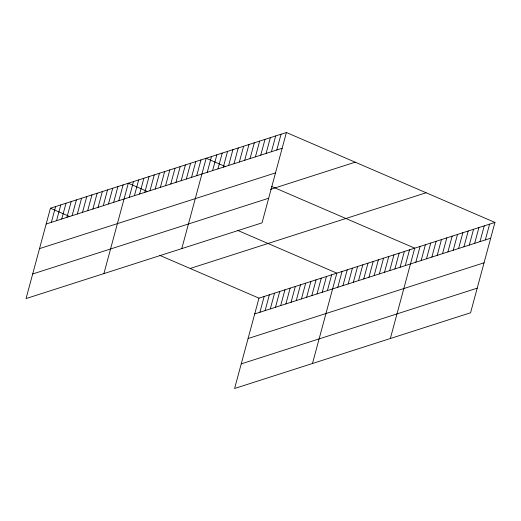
<?xml version="1.0" encoding="UTF-8"?>
<svg xmlns="http://www.w3.org/2000/svg" width="521" height="521" viewBox="0 0 521 521"><rect width="100%" height="100%" fill="white"/><g stroke="black" fill="none" stroke-linecap="round" stroke-linejoin="round"><path stroke-width="0.78" d="M286.4 132.51L50.426 208.231L26.05 298.572L262.024 222.858L286.4 132.51L494.95 222.428L470.574 312.769L234.6 388.49L258.976 298.142L494.95 222.428M51.364 222.337L55.617 206.563M56.555 220.676L60.807 204.903M61.745 219.009L65.998 203.236M66.935 217.342L71.195 201.568M72.126 215.674L76.385 199.901M77.316 214.014L81.576 198.234M82.507 212.347L86.766 196.573M87.704 210.679L91.956 194.906M92.894 209.012L97.147 193.239M98.085 207.345L102.337 191.572M103.275 205.684L107.534 189.905M108.466 204.017L112.725 188.244M113.656 202.35L117.915 186.577M118.847 200.683L123.106 184.909M103.92 273.59L128.296 183.242L147.651 191.591M129.234 197.355L133.487 181.575M134.425 195.688L138.677 179.914M139.615 194.02L143.874 178.247M144.805 192.353L149.065 176.58M149.996 190.686L154.255 174.913M155.186 189.025L159.446 173.252M160.383 187.358L164.636 171.585M165.574 185.691L169.826 169.918M170.764 184.024L175.017 168.25M175.955 182.357L180.207 166.583M181.145 180.696L185.404 164.923M186.336 179.029L190.595 163.255M191.526 177.361L195.785 161.588M196.717 175.694L200.976 159.921M181.79 248.602L206.166 158.254L225.521 166.603M207.26 172.314L211.513 156.541M212.607 170.595L216.866 154.822M217.96 168.882L222.213 153.109M223.307 167.163L227.56 151.39M228.654 165.45L232.913 149.677M234.001 163.731L238.26 147.957M239.354 162.018L243.607 146.245M244.701 160.299L248.96 144.525M250.047 158.586L254.307 142.806M255.401 156.867L259.653 141.093M260.747 155.147L265 139.374M266.094 153.434L270.353 137.661M271.441 151.715L275.7 135.942M276.794 150.002L281.047 134.229M259.914 312.255L264.173 296.482M265.104 310.588L269.364 294.814M270.295 308.92L274.554 293.147M275.485 307.253L279.744 291.48M280.682 305.593L284.935 289.819M285.873 303.925L290.125 288.152M291.063 302.258L295.316 286.485M296.254 300.591L300.513 284.818M301.444 298.924L305.703 283.15M306.635 297.263L310.894 281.49M311.825 295.596L316.084 279.823M317.022 293.929L321.275 278.155M322.212 292.261L326.465 276.488M327.403 290.594L331.656 274.821M312.476 363.502L336.853 273.16L237.745 230.432M337.784 287.266L342.043 271.493M342.974 285.599L347.233 269.826M348.165 283.932L352.424 268.159M353.362 282.271L357.614 266.491M358.552 280.604L362.805 264.831M363.743 278.937L367.995 263.164M368.933 277.27L373.192 261.496M374.124 275.602L378.383 259.829M379.314 273.942L383.573 258.162M384.505 272.275L388.764 256.501M389.701 270.607L393.954 254.834M394.892 268.94L399.145 253.167M400.082 267.273L404.335 251.5M405.273 265.612L409.526 249.833M390.346 338.513L414.723 248.172L271.402 186.381M415.81 262.226L420.069 246.453M421.163 260.513L425.416 244.74M426.51 258.794L430.763 243.02M431.857 257.081L436.116 241.308M437.21 255.362L441.463 239.588M442.557 253.649L446.81 237.869M447.904 251.93L452.163 236.156M453.25 250.21L457.51 234.437M458.604 248.497L462.856 232.724M463.95 246.778L468.21 231.005M469.297 245.065L473.556 229.292M474.651 243.346L478.903 227.573M479.997 241.633L484.25 225.86M485.344 239.914L489.603 224.141M46.174 224.004L282.141 148.283M39.531 248.615L275.498 172.894M270.542 189.357L355.218 162.181M32.693 273.968L268.66 198.247M190.158 268.471L426.126 192.75M254.723 313.922L490.691 238.201M248.081 338.526L484.055 262.805M241.243 363.879L477.216 288.159M50.426 208.231L69.781 216.58M159.875 255.42L258.976 298.142"/></g></svg>
